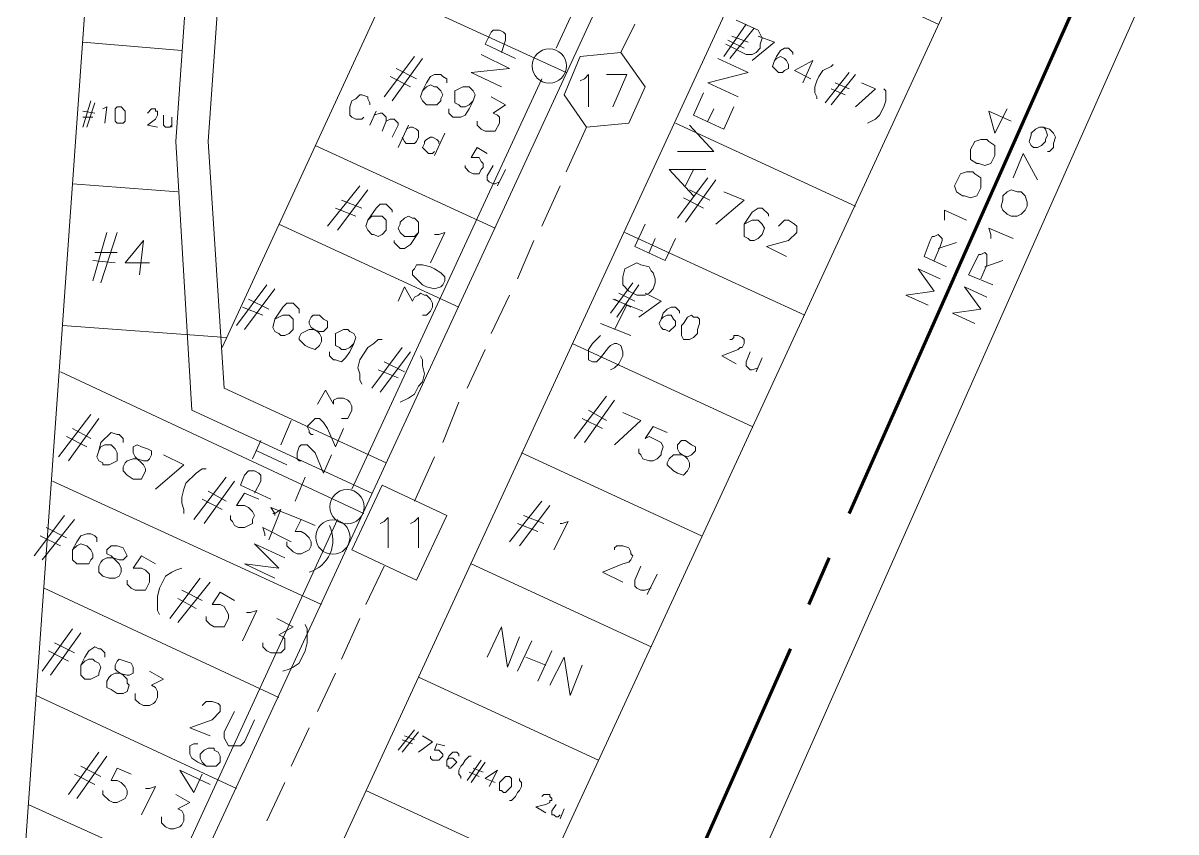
# Model space of a CAD drawing. Header units: millimetres. Extents: x 3.6 to 37.8, y 0.6 to 28.7.
# Drawn here: x 17.514 to 19.891, y 6.372 to 8.04 of the extents above; entities that cross this region are included whole.
import ezdxf

# ---------------------------------------------------------------- set-up
doc = ezdxf.new("R2010")
doc.units = ezdxf.units.MM
for name, color, linetype in [('PDF_0', 7, 'Continuous'), ('PDF_S45$BOUNDARY-NODE', 3, 'Continuous'), ('PDF_S45$NAME-ROAD', 7, 'Continuous'), ('PDF_S45$Passives-TapOffs', 7, 'Continuous'), ('PDF_S45$POLE', 7, 'Continuous'), ('PDF_S45$strand', 7, 'Continuous'), ('PDF_S45$Symbols-EndOfLine', 7, 'Continuous')]:
    doc.layers.add(name, color=color, linetype=linetype)
for name, color, linetype, true_color in [('PDF_S45$Actives-NodeReceiver', 104, 'Continuous', 0x009525), ('PDF_S45$Cable-565', 23, 'Continuous', 0xdd8a6e), ('PDF_S45$LOTS', 254, 'Continuous', 0xdcdcdc), ('PDF_S45$ROAD', 8, 'Continuous', 0x808080), ('PDF_S45$SDU', 157, 'Continuous', 0x396472), ('PDF_S45$STREAM', 132, 'Continuous', 0x00dddd)]:
    doc.layers.add(name, color=color, linetype=linetype, true_color=true_color)

msp = doc.modelspace()

# ---------------------------------------------------------------- linework, layer by layer
at = {"layer": 'PDF_0', "lineweight": 9}
msp.add_lwpolyline([(26.1102, 20.8184), (22.987, 14.0424), (22.1863, 13.7755), (21.9612, 13.2876), (21.3357, 11.9241), (21.048, 11.6739), (21.0772, 11.3236), (21.244, 9.5348), (20.1723, 9.4139), (20.0639, 9.1804), (19.5927, 9.1387), (19.551, 9.0428), (19.4051, 8.73), (19.3634, 8.6424), (19.6219, 8.5215), (20.0347, 8.5674), (19.7637, 7.9586), (18.7921, 5.7694)], dxfattribs=at)
at = {"layer": 'PDF_S45$Actives-NodeReceiver', "lineweight": 18}
for points in [[(19.5427, 7.8627), (19.5177, 7.8127), (19.5051, 7.8585), (19.551, 7.8377)], [(19.6177, 7.8252), (19.6302, 7.821), (19.6386, 7.8127), (19.6428, 7.8043), (19.6386, 7.7918), (19.6386, 7.7835), (19.6302, 7.7751), (19.6261, 7.7751)], [(19.5552, 7.7209), (19.576, 7.771), (19.6052, 7.7167)], [(19.4134, 7.6333), (19.4134, 7.6542), (19.4593, 7.6333)], [(19.5093, 7.5958), (19.5093, 7.6042), (19.5051, 7.6167), (19.5552, 7.5958)], [(19.4176, 7.5374), (19.3717, 7.5583), (19.3842, 7.5916), (19.3884, 7.6), (19.3926, 7.6), (19.4009, 7.6042), (19.4092, 7.5958), (19.4092, 7.5916), (19.4051, 7.5791), (19.3926, 7.55)], [(19.4384, 7.5875), (19.4009, 7.575)], [(19.5135, 7.4999), (19.4634, 7.5208), (19.4843, 7.5625), (19.4885, 7.5625), (19.4968, 7.5666), (19.501, 7.5625), (19.501, 7.5416), (19.4885, 7.5124)], [(19.5343, 7.55), (19.4968, 7.5374)], [(19.3801, 7.4582), (19.3342, 7.4791), (19.3926, 7.4874), (19.3592, 7.5333), (19.4051, 7.5124)], [(19.476, 7.4207), (19.4301, 7.4415), (19.4885, 7.4499), (19.4551, 7.4957), (19.501, 7.4749)]]:
    msp.add_lwpolyline(points, dxfattribs=at)
for points in [[(19.6219, 7.821), (19.6261, 7.8085), (19.6219, 7.8001), (19.6219, 7.796), (19.6136, 7.7876), (19.6052, 7.7835), (19.5969, 7.7835), (19.5927, 7.7876), (19.5885, 7.796), (19.5927, 7.8085), (19.5927, 7.8127), (19.6011, 7.821), (19.6094, 7.8252), (19.6177, 7.8252)], [(19.4676, 7.7793), (19.476, 7.796), (19.4885, 7.8001), (19.501, 7.8001), (19.5051, 7.796), (19.5177, 7.7876), (19.5177, 7.7668), (19.5093, 7.7501), (19.4968, 7.7459), (19.4843, 7.7501), (19.4801, 7.7501), (19.4676, 7.7584)], [(19.4343, 7.7042), (19.4468, 7.7293), (19.4593, 7.7334), (19.4718, 7.7334), (19.476, 7.7293), (19.4885, 7.7209), (19.4885, 7.7001), (19.4801, 7.6834), (19.4676, 7.6792), (19.4551, 7.6834), (19.4509, 7.6834), (19.4384, 7.6917)], [(19.5343, 7.675), (19.5343, 7.6834), (19.5427, 7.6917), (19.551, 7.6959), (19.5635, 7.6917), (19.5719, 7.6917), (19.5802, 7.6834), (19.5844, 7.6709), (19.5844, 7.6625), (19.5802, 7.6542), (19.5719, 7.6459), (19.5635, 7.6417), (19.551, 7.6417), (19.5427, 7.6459), (19.5343, 7.6542), (19.5302, 7.6625)]]:
    msp.add_lwpolyline(points, close=True, dxfattribs=at)
at = {"layer": 'PDF_S45$BOUNDARY-NODE', "lineweight": 60}
for points in [[(19.2174, 7.0287), (19.6511, 8.0045), (19.8387, 8.4256), (19.5677, 8.3964), (19.576, 8.4131), (19.2049, 8.5841), (19.2925, 8.7759), (19.4384, 9.0928), (19.5135, 9.2471), (19.9805, 9.2929), (20.0889, 9.5223), (21.1147, 9.639), (21.0522, 10.3229)], [(19.1757, 6.937), (19.134, 6.8411)], [(18.8964, 5.0939), (18.6628, 5.7736), (19.0965, 6.7493)]]:
    msp.add_lwpolyline(points, dxfattribs=at)
at = {"layer": 'PDF_S45$Cable-565', "lineweight": 13}
for points in [[(18.7462, 7.9794), (18.7754, 8.0378)], [(18.6337, 7.7334), (18.6754, 7.8252)], [(18.5836, 7.6208), (18.6211, 7.7042)], [(18.5336, 7.5124), (18.5669, 7.5916)], [(18.4794, 7.3998), (18.5169, 7.4791)], [(18.4293, 7.2873), (18.4669, 7.3665)], [(18.3793, 7.1747), (18.4127, 7.2581)], [(18.3209, 7.0537), (18.3626, 7.1455)], [(18.2208, 6.8411), (18.2584, 6.9203)], [(18.1708, 6.7285), (18.2083, 6.8119)], [(18.1208, 6.6201), (18.1583, 6.6993)], [(18.0666, 6.5075), (18.1041, 6.5867)], [(18.0165, 6.3949), (18.054, 6.4741)]]:
    msp.add_lwpolyline(points, dxfattribs=at)
at = {"layer": 'PDF_S45$LOTS', "lineweight": 0}
for points in [[(17.9248, 7.3706), (19.8888, 11.6239)], [(17.7121, 4.4017), (17.8914, 4.7687), (19.6255, 8.5219)], [(19.4009, 8.0378), (19.0298, 8.2088)], [(18.2625, 8.1087), (18.6337, 7.9377)], [(17.8414, 7.9836), (17.6371, 8.0003)], [(19.2299, 7.6625), (18.8588, 7.8335)], [(18.1166, 7.7876), (18.4877, 7.6167)], [(17.833, 7.6917), (17.6162, 7.7084)], [(18.0415, 7.625), (18.4127, 7.454)], [(19.1257, 7.4374), (18.7546, 7.6083)], [(17.5954, 7.4165), (17.9331, 7.3915)], [(19.0173, 7.208), (18.6462, 7.379)], [(17.5912, 7.3206), (18.2167, 7.0287)], [(18.913, 6.9829), (18.5419, 7.1538)], [(17.5745, 7.0954), (18.1291, 6.8411)], [(18.8088, 6.7535), (18.4377, 6.9245)], [(17.5578, 6.8744), (18.0415, 6.6493)], [(18.7004, 6.52), (18.3293, 6.691)], [(17.5412, 6.6534), (17.954, 6.4616)], [(18.592, 6.2865), (18.2208, 6.4575)], [(17.5245, 6.4283), (17.8664, 6.274)]]:
    msp.add_lwpolyline(points, dxfattribs=at)
at = {"layer": 'PDF_S45$NAME-ROAD', "lineweight": 9}
for points in [[(18.9839, 8.0462), (19.0298, 8.0253), (19.0381, 8.0086), (19.034, 7.9961), (19.034, 7.9878), (19.0256, 7.9794), (19.0173, 7.9753), (19.0048, 7.9753), (18.9631, 7.9961)], [(18.9881, 7.8877), (18.9255, 7.9169), (19.0089, 7.9377), (18.9464, 7.9669)], [(18.9797, 7.8669), (18.9589, 7.821), (18.8964, 7.8502), (18.9172, 7.896)], [(18.9381, 7.8627), (18.9255, 7.8377)], [(18.888, 7.8293), (18.9381, 7.7751), (18.863, 7.7751)], [(18.8964, 7.6834), (18.8463, 7.7376), (18.9214, 7.7376)], [(18.8964, 7.7376), (18.8797, 7.7042)], [(18.8588, 7.5958), (18.838, 7.55), (18.7754, 7.5791), (18.7963, 7.625)], [(18.8171, 7.5958), (18.8046, 7.5666)], [(18.7921, 7.4457), (18.7296, 7.4707)], [(18.7587, 7.4582), (18.7337, 7.4082)], [(18.7671, 7.3957), (18.7045, 7.4207)], [(18.7254, 7.3248), (18.7337, 7.3289), (18.7421, 7.3373), (18.7504, 7.354), (18.7504, 7.3623), (18.7462, 7.3748), (18.7379, 7.379), (18.7337, 7.379), (18.7254, 7.3748), (18.7212, 7.3706), (18.7045, 7.3498), (18.6962, 7.3415), (18.6879, 7.3415), (18.6795, 7.3456), (18.6795, 7.3665), (18.6879, 7.379), (18.7045, 7.3957)]]:
    msp.add_lwpolyline(points, dxfattribs=at)
msp.add_lwpolyline([(18.7504, 7.5166), (18.7546, 7.5333), (18.7796, 7.5458), (18.7879, 7.5416), (18.8046, 7.5374), (18.8088, 7.5291), (18.813, 7.5249), (18.8171, 7.5124), (18.8171, 7.5041), (18.813, 7.4916), (18.8046, 7.4832), (18.7963, 7.4791), (18.7796, 7.4791), (18.7629, 7.4874), (18.7504, 7.4999)], close=True, dxfattribs=at)
at = {"layer": 'PDF_S45$Passives-TapOffs', "lineweight": 9}
for points in [[(18.7629, 7.8335), (18.6754, 7.8252), (18.6295, 7.8919), (18.6628, 7.9711), (18.7462, 7.9794), (18.7963, 7.9086)], [(18.1917, 6.9537), (18.2542, 7.0871), (18.3876, 7.0246), (18.3251, 6.8911)]]:
    msp.add_lwpolyline(points, close=True, dxfattribs=at)
for points in [[(18.6628, 7.9211), (18.6712, 7.9252), (18.6795, 7.9336), (18.6795, 7.8669)], [(18.717, 7.9336), (18.7587, 7.9336), (18.7296, 7.8669)], [(18.25, 7.0079), (18.2584, 7.012), (18.2667, 7.0204), (18.2667, 6.9578)], [(18.3126, 7.0079), (18.3209, 7.012), (18.3293, 7.0204), (18.3293, 6.9578)]]:
    msp.add_lwpolyline(points, dxfattribs=at)
at = {"layer": 'PDF_S45$POLE', "lineweight": 0}
for points in [[(18.5294, 7.9669), (18.4669, 7.9961), (18.4794, 8.0211), (18.4835, 8.0253), (18.496, 8.0253), (18.5044, 8.0211), (18.5086, 8.017), (18.5086, 8.0045), (18.5002, 7.9794)], [(18.5002, 7.9086), (18.4377, 7.9377), (18.5169, 7.9461), (18.4585, 7.9753)], [(18.1208, 7.2539), (18.1374, 7.2831), (18.1541, 7.2539), (18.1541, 7.2622), (18.1625, 7.2664), (18.175, 7.2664), (18.1833, 7.2622), (18.1875, 7.2581), (18.1917, 7.2497), (18.1917, 7.2414), (18.1833, 7.2247), (18.1708, 7.2247)], [(18.0666, 7.2205), (18.0457, 7.1705)], [(18.1124, 7.1913), (18.1083, 7.1913), (18.1041, 7.1955), (18.1041, 7.1997), (18.0999, 7.208), (18.1166, 7.2247), (18.1249, 7.2247), (18.1333, 7.2164), (18.1416, 7.2039), (18.1583, 7.1663), (18.175, 7.2039)], [(18.004, 7.1788), (17.9873, 7.1413)], [(18.0582, 7.1288), (17.9957, 7.158)], [(18.0874, 7.1371), (18.0832, 7.1371), (18.0791, 7.1413), (18.0791, 7.1538), (18.0832, 7.1663), (18.0874, 7.1705), (18.0999, 7.1705), (18.1166, 7.1538), (18.1333, 7.1121), (18.15, 7.1496)], [(18.0249, 7.0579), (17.9623, 7.0871), (17.9706, 7.1079), (17.979, 7.1163), (17.9915, 7.1163), (17.9998, 7.1121), (18.004, 7.1079), (18.004, 7.0954), (17.9915, 7.0704)], [(18.0957, 7.1038), (18.0749, 7.0537)], [(18.0332, 7.0246), (18.0332, 7.0287), (18.0249, 7.0412), (18.0874, 7.0162)], [(18.0123, 6.9829), (18.0123, 6.987), (18.0082, 6.9995), (18.0666, 6.9703)], [(18.0332, 6.8953), (17.9706, 6.9245), (18.0415, 6.9161), (17.9915, 6.9662), (18.054, 6.937)]]:
    msp.add_lwpolyline(points, dxfattribs=at)
for centre in [(18.5989, 7.9515), (18.1819, 7.0424), (18.1527, 6.9799)]:
    msp.add_circle(centre, 0.0354, dxfattribs=at)
at = {"layer": 'PDF_S45$ROAD', "lineweight": 0}
for points in [[(17.6996, 5.9154), (20.3349, 11.6155)], [(17.8706, 11.2945), (17.4953, 6.0071)]]:
    msp.add_lwpolyline(points, dxfattribs=at)
msp.add_lwpolyline([(17.3823, 4.5587, -0.407547), (17.366, 4.6061), (19.2841, 8.7592)], format="xyb", dxfattribs=at)
at = {"layer": 'PDF_S45$SDU', "lineweight": 0}
for points in [[(18.9589, 7.9711), (19.0048, 8.0378)], [(18.9714, 7.9669), (19.0214, 8.0295)], [(19.0089, 8.0003), (18.9756, 8.0128)], [(19.0298, 8.0128), (19.0631, 8.0003), (19.0173, 7.9628)], [(19.0006, 7.9878), (18.9672, 8.0045)], [(19.0631, 7.9628), (19.0673, 7.9711), (19.0757, 7.9836), (19.084, 7.9878), (19.0923, 7.9878), (19.1007, 7.9794), (19.1007, 7.9753)], [(18.2584, 7.8877), (18.3209, 7.9711)], [(18.275, 7.8794), (18.3376, 7.9669)], [(19.1382, 7.9252), (19.1048, 7.9419), (19.1424, 7.9628), (19.1215, 7.9169)], [(18.3251, 7.9252), (18.2834, 7.9461)], [(19.1507, 7.8835), (19.1507, 7.8877), (19.1465, 7.896), (19.1465, 7.9086), (19.1507, 7.9211), (19.1549, 7.9294), (19.1632, 7.9419), (19.1799, 7.9503), (19.1841, 7.9544)], [(18.3126, 7.9086), (18.2709, 7.9294)], [(18.3376, 7.9002), (18.3459, 7.9169), (18.3543, 7.9294), (18.3626, 7.9336), (18.3751, 7.9336), (18.3793, 7.9294), (18.3876, 7.9252), (18.3876, 7.9169)], [(19.1674, 7.8752), (19.2174, 7.9377)], [(19.1799, 7.871), (19.2299, 7.9336)], [(19.2174, 7.9044), (19.1882, 7.9169)], [(19.2424, 7.9169), (19.2716, 7.9044), (19.2299, 7.8669)], [(18.2167, 7.846), (18.2125, 7.8418), (18.2, 7.8418), (18.1917, 7.846), (18.1875, 7.8502), (18.1875, 7.8669), (18.1917, 7.8794), (18.2, 7.8835), (18.2083, 7.8919), (18.2125, 7.8919), (18.225, 7.8877), (18.225, 7.8835), (18.2292, 7.8752), (18.2292, 7.871)], [(19.2091, 7.8919), (19.1799, 7.9044)], [(19.2883, 7.9044), (19.2925, 7.9002), (19.2925, 7.8794), (19.2883, 7.8669), (19.28, 7.8502), (19.2716, 7.8418), (19.255, 7.8335)], [(17.6371, 7.8252), (17.6537, 7.8794)], [(17.6454, 7.8252), (17.6621, 7.8752)], [(18.4418, 7.8794), (18.4335, 7.8627), (18.4252, 7.8502), (18.4168, 7.846), (18.4001, 7.846), (18.3918, 7.8543), (18.3918, 7.8627)], [(18.4794, 7.8877), (18.5086, 7.871), (18.4835, 7.8543), (18.4919, 7.8502), (18.496, 7.846), (18.496, 7.8335), (18.4877, 7.8168), (18.4669, 7.8168), (18.4585, 7.821), (18.4502, 7.8293), (18.4502, 7.8377)], [(17.6621, 7.8543), (17.6371, 7.8585)], [(17.6579, 7.846), (17.6371, 7.846)], [(17.6788, 7.8627), (17.6871, 7.8669), (17.6829, 7.8335)], [(17.7705, 7.8543), (17.7788, 7.8627), (17.7872, 7.8627), (17.7872, 7.8585), (17.7913, 7.8585), (17.7913, 7.8502), (17.7872, 7.8418), (17.7705, 7.8293), (17.7913, 7.8252)], [(17.8205, 7.8293), (17.8164, 7.8252), (17.808, 7.8252), (17.8039, 7.8293), (17.8039, 7.8502)], [(17.8205, 7.8252), (17.8205, 7.846)], [(18.2292, 7.8293), (18.2417, 7.8585)], [(18.2375, 7.8502), (18.25, 7.8543), (18.2542, 7.8543), (18.2625, 7.846), (18.2625, 7.8377), (18.2542, 7.8168)], [(18.2625, 7.8377), (18.2709, 7.8418), (18.2792, 7.8418), (18.2876, 7.8335), (18.2876, 7.8293), (18.275, 7.8043)], [(18.2876, 7.7835), (18.3084, 7.8293)], [(18.3042, 7.821), (18.3126, 7.8252), (18.3167, 7.8252), (18.3251, 7.821), (18.3293, 7.8168), (18.3293, 7.8043), (18.3251, 7.796), (18.3209, 7.7918), (18.3042, 7.7918), (18.3001, 7.796), (18.2959, 7.8043)], [(18.3626, 7.7751), (18.3584, 7.771), (18.3501, 7.771), (18.3376, 7.7835), (18.3418, 7.7918), (18.3418, 7.796), (18.3459, 7.8001), (18.3543, 7.8043), (18.3584, 7.8043), (18.3668, 7.8001), (18.371, 7.796), (18.371, 7.7918)], [(18.3626, 7.7668), (18.3835, 7.8127)], [(18.4252, 7.7459), (18.4252, 7.7418), (18.4335, 7.7334), (18.4418, 7.7293), (18.4543, 7.7293), (18.4585, 7.7376), (18.4627, 7.7418), (18.4627, 7.7501), (18.4585, 7.7543), (18.4543, 7.7626), (18.4377, 7.7626), (18.4502, 7.7835), (18.471, 7.771)], [(18.496, 7.7126), (18.4877, 7.7084), (18.4835, 7.7084), (18.4752, 7.7126), (18.471, 7.7167), (18.471, 7.7251), (18.4835, 7.7459)], [(18.4919, 7.7042), (18.5086, 7.7376)], [(18.1416, 7.6208), (18.2083, 7.7042)], [(18.863, 7.6375), (18.9255, 7.7209)], [(18.8797, 7.6292), (18.9422, 7.7167)], [(18.1625, 7.6125), (18.225, 7.6959)], [(18.9172, 7.6584), (18.8755, 7.6792)], [(18.9297, 7.675), (18.888, 7.6959)], [(18.9589, 7.6917), (19.0006, 7.675), (18.9422, 7.625)], [(18.2, 7.6417), (18.1583, 7.6584)], [(18.2125, 7.6584), (18.1708, 7.675)], [(18.225, 7.6333), (18.2417, 7.6584), (18.25, 7.6667), (18.2625, 7.6667), (18.275, 7.6542), (18.275, 7.65)], [(19.0006, 7.625), (19.0173, 7.6333), (19.0298, 7.6333), (19.0381, 7.625), (19.0423, 7.6167), (19.0381, 7.6042), (19.0298, 7.5958), (19.0214, 7.5916), (19.0131, 7.5916), (19.0089, 7.5958), (19.0006, 7.6), (19.0006, 7.625), (19.0173, 7.65), (19.0298, 7.6584), (19.0381, 7.6584), (19.0506, 7.6459), (19.0506, 7.6417)], [(19.0715, 7.6208), (19.084, 7.6333), (19.0923, 7.6333), (19.1048, 7.625), (19.109, 7.6208), (19.109, 7.6083), (19.0923, 7.5916), (19.0465, 7.5791), (19.0882, 7.5583)], [(17.6579, 7.5083), (17.6871, 7.6083)], [(17.6746, 7.5041), (17.708, 7.6083)], [(18.3293, 7.6083), (18.3126, 7.5833), (18.3001, 7.575), (18.2917, 7.575), (18.2792, 7.5875), (18.2792, 7.5916)], [(18.3626, 7.6042), (18.371, 7.6042), (18.3835, 7.6083), (18.3543, 7.5458)], [(17.7747, 7.5458), (17.7246, 7.5458), (17.7622, 7.5916), (17.7538, 7.5208)], [(17.708, 7.5666), (17.6621, 7.5666)], [(17.7038, 7.5458), (17.6579, 7.55)], [(17.954, 7.4165), (18.0165, 7.4999)], [(17.9706, 7.4082), (18.0332, 7.4916)], [(18.7254, 7.4415), (18.7713, 7.5041)], [(18.7379, 7.4332), (18.7838, 7.4999)], [(18.0207, 7.4499), (17.979, 7.4707)], [(18.7671, 7.454), (18.7337, 7.4707)], [(18.7754, 7.4666), (18.7421, 7.4832)], [(18.7963, 7.4832), (18.8296, 7.4666), (18.7838, 7.4332)], [(18.0082, 7.4374), (17.9665, 7.454)], [(18.0332, 7.429), (18.0499, 7.4374), (18.0624, 7.4374), (18.0707, 7.429), (18.0707, 7.4082), (18.0624, 7.3998), (18.054, 7.3957), (18.0457, 7.3957), (18.0415, 7.3998), (18.0332, 7.404), (18.029, 7.4123), (18.0332, 7.429), (18.0499, 7.454), (18.0582, 7.4624), (18.0707, 7.4624), (18.0832, 7.4499), (18.0832, 7.4415)], [(18.8296, 7.429), (18.8338, 7.4415), (18.8421, 7.4499), (18.8505, 7.454), (18.8588, 7.454), (18.8672, 7.4457), (18.8672, 7.4415)], [(18.9839, 7.3373), (18.9547, 7.354), (18.9881, 7.3665), (18.9923, 7.3706), (18.9964, 7.3706), (19.0006, 7.379), (19.0006, 7.3873), (18.9964, 7.3915), (18.9881, 7.3957), (18.9797, 7.3957), (18.9797, 7.3915), (18.9756, 7.3873), (18.9714, 7.3873)], [(18.1958, 7.379), (18.1875, 7.3623), (18.1791, 7.3498), (18.1708, 7.3415), (18.1583, 7.3456), (18.1541, 7.3456), (18.1458, 7.354), (18.1458, 7.3623)], [(18.2125, 7.2956), (18.2083, 7.3039), (18.2083, 7.3164), (18.2042, 7.3289), (18.2083, 7.3456), (18.225, 7.3706), (18.2375, 7.379), (18.2459, 7.3873), (18.2542, 7.3873)], [(18.2333, 7.2873), (18.2959, 7.3706)], [(18.25, 7.2789), (18.3126, 7.3623)], [(18.3334, 7.354), (18.3376, 7.3456), (18.3376, 7.3331), (18.3418, 7.3164), (18.3376, 7.2998), (18.3293, 7.2914), (18.3209, 7.2747), (18.3084, 7.2664), (18.2917, 7.2581)], [(19.0298, 7.3289), (19.0173, 7.3248), (19.0131, 7.3248), (19.0048, 7.3331), (19.0048, 7.3415), (19.0131, 7.3623)], [(19.0256, 7.3206), (19.0381, 7.3498)], [(18.2876, 7.3081), (18.2459, 7.3248)], [(18.3001, 7.3206), (18.2584, 7.3415)], [(18.6503, 7.183), (18.717, 7.2706)], [(18.6712, 7.1747), (18.7337, 7.2622)], [(17.587, 7.1455), (17.6537, 7.233)], [(18.717, 7.2205), (18.6795, 7.2414)], [(18.7504, 7.2372), (18.7879, 7.2205), (18.7337, 7.1705)], [(17.6079, 7.1371), (17.6704, 7.2247)], [(17.6537, 7.183), (17.6162, 7.2039)], [(18.7087, 7.2039), (18.667, 7.2247)], [(18.7838, 7.1622), (18.7838, 7.1538), (18.7879, 7.1496), (18.7921, 7.1413), (18.8046, 7.1371), (18.813, 7.1371), (18.8213, 7.1413), (18.8296, 7.1496), (18.8296, 7.1538), (18.8338, 7.1663), (18.8296, 7.1747), (18.8046, 7.1872), (18.7963, 7.183), (18.813, 7.208), (18.8421, 7.1955)], [(17.6454, 7.1663), (17.6037, 7.1872)], [(17.6704, 7.158), (17.6746, 7.1747), (17.6954, 7.1955), (17.708, 7.1913), (17.7121, 7.1913), (17.7205, 7.183), (17.7205, 7.1747)], [(17.8039, 7.1496), (17.8456, 7.1288), (17.7872, 7.0788)], [(17.8456, 7.0287), (17.8456, 7.0371), (17.8414, 7.0496), (17.8414, 7.0621), (17.8456, 7.0788), (17.8497, 7.0913), (17.8706, 7.1121), (17.8831, 7.1205), (17.8914, 7.1205)], [(17.8664, 7.0162), (17.9331, 7.1038)], [(17.8873, 7.0079), (17.9498, 7.0954)], [(17.9331, 7.0537), (17.8956, 7.0746)], [(17.9415, 7.0246), (17.9415, 7.0162), (17.9456, 7.012), (17.9498, 7.0037), (17.9581, 6.9995), (17.9706, 6.9995), (17.9873, 7.0079), (17.9873, 7.0162), (17.9915, 7.0246), (17.9873, 7.0329), (17.979, 7.0412), (17.9706, 7.0454), (17.954, 7.0454), (17.9706, 7.0704), (17.9998, 7.0579)], [(17.9248, 7.0371), (17.8831, 7.0579)], [(18.029, 7.0287), (18.0332, 7.0287), (18.0457, 7.0371), (18.0207, 6.9745)], [(18.5169, 6.9703), (18.5836, 7.0537)], [(18.5377, 6.962), (18.6003, 7.0454)], [(17.537, 6.9412), (17.5995, 7.0246)], [(17.5537, 6.9328), (17.6204, 7.0162)], [(18.0582, 6.9703), (18.0582, 6.962), (18.0707, 6.9495), (18.0791, 6.9453), (18.0874, 6.9453), (18.1041, 6.9537), (18.1083, 6.962), (18.1083, 6.9703), (18.1041, 6.9787), (18.0957, 6.987), (18.0874, 6.9912), (18.0749, 6.9912), (18.0874, 7.0162), (18.1166, 7.0037)], [(18.5878, 7.0079), (18.5461, 7.0246)], [(18.6211, 7.0079), (18.6253, 7.0079), (18.6378, 7.012), (18.6086, 6.9537)], [(17.6037, 6.9787), (17.562, 6.9995)], [(18.5753, 6.9912), (18.5336, 7.0079)], [(17.5912, 6.962), (17.5495, 6.9829)], [(17.6162, 6.9537), (17.6246, 6.9703), (17.6329, 6.9829), (17.6454, 6.987), (17.6537, 6.987), (17.6621, 6.9829), (17.6663, 6.9787), (17.6663, 6.9703)], [(17.7288, 6.8911), (17.7288, 6.8828), (17.7371, 6.8744), (17.7455, 6.8703), (17.7663, 6.8703), (17.7747, 6.8869), (17.7747, 6.9036), (17.7663, 6.912), (17.758, 6.9161), (17.7413, 6.9161), (17.758, 6.9412), (17.7872, 6.9245)], [(18.7337, 6.9537), (18.7337, 6.9578), (18.7379, 6.962), (18.7504, 6.962), (18.7629, 6.9578), (18.7671, 6.9495), (18.7671, 6.9453), (18.7713, 6.9412), (18.7671, 6.9328), (18.7629, 6.9286), (18.7504, 6.9245), (18.7087, 6.9078), (18.7504, 6.8869)], [(18.8088, 6.8744), (18.7963, 6.8703), (18.7879, 6.8703), (18.7796, 6.8744), (18.7754, 6.8786), (18.7754, 6.8911), (18.7879, 6.9203)], [(17.7955, 6.8202), (17.7913, 6.8286), (17.7913, 6.8578), (17.7955, 6.8744), (17.808, 6.8995), (17.8205, 6.9078), (17.8289, 6.912), (17.8414, 6.9161)], [(17.8164, 6.8119), (17.8789, 6.8953)], [(18.8004, 6.8619), (18.8213, 6.9036)], [(17.833, 6.8036), (17.8998, 6.8869)], [(17.8831, 6.8494), (17.8414, 6.8703)], [(17.8706, 6.8327), (17.833, 6.8536)], [(17.8914, 6.8161), (17.8914, 6.8077), (17.8998, 6.7994), (17.9081, 6.7952), (17.929, 6.7952), (17.9373, 6.8119), (17.9373, 6.8202), (17.929, 6.8369), (17.9206, 6.8411), (17.9039, 6.8411), (17.9206, 6.8661), (17.9498, 6.8494)], [(17.9748, 6.8244), (17.9832, 6.8244), (17.9957, 6.8286), (17.9665, 6.766)], [(18.0374, 6.8119), (18.0707, 6.7952), (18.0415, 6.7785), (18.0499, 6.7744), (18.054, 6.7702), (18.054, 6.7493), (18.0457, 6.741), (18.0249, 6.741), (18.0165, 6.7452), (18.0082, 6.7535), (18.0082, 6.7619)], [(18.0957, 6.7994), (18.0999, 6.791), (18.0999, 6.7619), (18.0957, 6.7452), (18.0832, 6.7202), (18.0707, 6.7118), (18.0624, 6.7076), (18.0499, 6.7035)], [(17.5537, 6.7035), (17.6162, 6.791)], [(17.5703, 6.6951), (17.6329, 6.7827)], [(18.471, 6.7327), (18.5002, 6.7952), (18.5127, 6.7118), (18.5377, 6.7744)], [(17.6204, 6.741), (17.5787, 6.7619)], [(17.6329, 6.716), (17.6412, 6.7327), (17.6496, 6.7452), (17.6621, 6.7535), (17.6704, 6.7493), (17.6746, 6.7493), (17.6829, 6.741), (17.6829, 6.7327)], [(18.5336, 6.7035), (18.5628, 6.766)], [(17.6079, 6.7243), (17.5662, 6.7452)], [(18.592, 6.716), (18.5503, 6.7327)], [(18.5753, 6.6826), (18.6045, 6.7452)], [(18.6003, 6.6743), (18.6295, 6.7327), (18.642, 6.6534), (18.667, 6.716)], [(17.7747, 6.7035), (17.8039, 6.6868), (17.7788, 6.6743), (17.7872, 6.6701), (17.7913, 6.6618), (17.7913, 6.6493), (17.7872, 6.6409), (17.783, 6.6368), (17.7747, 6.6326), (17.7622, 6.6326), (17.7538, 6.6368), (17.7455, 6.6451), (17.7455, 6.6576)], [(17.8831, 6.6326), (17.8914, 6.6409), (17.9039, 6.6409), (17.9164, 6.6368), (17.9206, 6.6326), (17.9206, 6.6201), (17.9039, 6.6034), (17.8581, 6.5867), (17.8998, 6.57)], [(17.9915, 6.6034), (17.9706, 6.5575), (17.9623, 6.5492), (17.9373, 6.5492), (17.929, 6.5659), (17.929, 6.5784), (17.9498, 6.6201)], [(18.2876, 6.5409), (18.3209, 6.5826)], [(18.2959, 6.5367), (18.3293, 6.5784)], [(18.3167, 6.5534), (18.2959, 6.5617)], [(18.3209, 6.5617), (18.3001, 6.57)], [(18.3376, 6.57), (18.3584, 6.5575), (18.3293, 6.5367)], [(17.6079, 6.4491), (17.6704, 6.5367)], [(18.3543, 6.5283), (18.3543, 6.5242), (18.3584, 6.52), (18.371, 6.52), (18.3793, 6.5283), (18.3793, 6.5325), (18.371, 6.5409), (18.3626, 6.5409), (18.3668, 6.5534), (18.3835, 6.5492)], [(18.3876, 6.52), (18.3918, 6.5283), (18.4001, 6.5367), (18.4085, 6.5367), (18.4127, 6.5325), (18.4127, 6.5283)], [(17.6246, 6.4408), (17.6871, 6.5283)], [(18.4168, 6.4825), (18.4168, 6.4866), (18.4127, 6.4908), (18.4127, 6.4992), (18.4168, 6.5075), (18.421, 6.5117), (18.4252, 6.52), (18.4335, 6.5283), (18.4377, 6.5283)], [(18.4293, 6.4783), (18.4585, 6.52)], [(18.4377, 6.4741), (18.4669, 6.5158)], [(17.6621, 6.47), (17.6204, 6.4908)], [(17.6746, 6.4866), (17.6329, 6.5075)], [(17.6788, 6.4575), (17.6788, 6.4491), (17.6913, 6.4366), (17.6996, 6.4324), (17.708, 6.4324), (17.7246, 6.4408), (17.7288, 6.4491), (17.7288, 6.4575), (17.7246, 6.4658), (17.7163, 6.4741), (17.708, 6.4783), (17.6954, 6.4783), (17.708, 6.5033), (17.7371, 6.4908)], [(18.4543, 6.4866), (18.4335, 6.495)], [(18.4627, 6.495), (18.4418, 6.5033)], [(18.4877, 6.4741), (18.4669, 6.4825), (18.4919, 6.4992), (18.4752, 6.4658)], [(17.7663, 6.4616), (17.7747, 6.4616), (17.7872, 6.4658), (17.758, 6.4074)], [(18.5377, 6.4825), (18.5377, 6.4783), (18.5419, 6.4741), (18.5419, 6.4658), (18.5377, 6.4575), (18.5336, 6.4533), (18.5294, 6.4449), (18.5211, 6.4366), (18.5169, 6.4366)], [(17.8289, 6.4491), (17.8581, 6.4324), (17.833, 6.4199), (17.8414, 6.4158), (17.8456, 6.4074), (17.8456, 6.3949), (17.8414, 6.3866), (17.8372, 6.3824), (17.8247, 6.3782), (17.8164, 6.3782), (17.808, 6.3824), (17.7997, 6.3907), (17.7997, 6.4032)], [(18.5836, 6.4449), (18.5878, 6.4491), (18.6003, 6.4491), (18.6003, 6.4449), (18.6045, 6.4408), (18.6045, 6.4366), (18.6003, 6.4366), (18.6003, 6.4324), (18.592, 6.4283), (18.5711, 6.4241), (18.592, 6.4116)], [(18.6211, 6.4074), (18.617, 6.4032), (18.6128, 6.4032), (18.6086, 6.4074), (18.6045, 6.4074), (18.6045, 6.4158), (18.6128, 6.4283)], [(18.6211, 6.3991), (18.6295, 6.4199)]]:
    msp.add_lwpolyline(points, dxfattribs=at)
for points in [[(19.0673, 7.9669), (19.0757, 7.9711), (19.084, 7.9669), (19.0882, 7.9628), (19.0923, 7.9544), (19.0923, 7.9461), (19.084, 7.9419), (19.0798, 7.9377), (19.0715, 7.9377), (19.059, 7.9503), (19.0631, 7.9628)], [(18.3459, 7.9086), (18.3543, 7.9127), (18.3626, 7.9086), (18.3668, 7.9086), (18.3751, 7.9002), (18.3793, 7.8919), (18.3751, 7.8835), (18.3751, 7.8794), (18.3668, 7.871), (18.3459, 7.871), (18.3376, 7.8794), (18.3334, 7.8877), (18.3376, 7.9002)], [(18.4335, 7.871), (18.4252, 7.8669), (18.4168, 7.8669), (18.4127, 7.871), (18.4043, 7.8752), (18.4043, 7.9002), (18.421, 7.9086), (18.4335, 7.9086), (18.4418, 7.9002), (18.446, 7.8919), (18.4418, 7.8794)], [(17.7163, 7.8669), (17.7246, 7.8585), (17.7246, 7.8377), (17.7205, 7.8335), (17.708, 7.8335), (17.7038, 7.8377), (17.7038, 7.8627), (17.708, 7.8669)], [(18.2333, 7.6417), (18.2542, 7.6417), (18.2625, 7.6333), (18.2625, 7.6125), (18.2542, 7.6042), (18.2459, 7.6), (18.2375, 7.6042), (18.2333, 7.6042), (18.225, 7.6125), (18.2208, 7.6208), (18.225, 7.6333)], [(18.3209, 7.6), (18.3001, 7.6), (18.2917, 7.6083), (18.2876, 7.6167), (18.2917, 7.625), (18.2917, 7.6292), (18.3001, 7.6375), (18.3084, 7.6417), (18.3167, 7.6375), (18.3209, 7.6375), (18.3293, 7.6292), (18.3293, 7.6083)], [(18.1249, 7.4374), (18.1333, 7.429), (18.1416, 7.4249), (18.1416, 7.4123), (18.1333, 7.404), (18.1249, 7.404), (18.1124, 7.4082), (18.1041, 7.4082), (18.0874, 7.3998), (18.0832, 7.3915), (18.0832, 7.3873), (18.0957, 7.3748), (18.1041, 7.3706), (18.1166, 7.3665), (18.1249, 7.3748), (18.1291, 7.3832), (18.1291, 7.3915), (18.1249, 7.3998), (18.1208, 7.404), (18.1083, 7.4123), (18.1041, 7.4207), (18.1041, 7.4249), (18.1083, 7.4332), (18.1124, 7.4374)], [(18.8338, 7.4332), (18.8421, 7.4374), (18.8505, 7.4374), (18.8547, 7.429), (18.8588, 7.4249), (18.8588, 7.4165), (18.8463, 7.404), (18.838, 7.4082), (18.8338, 7.4082), (18.8296, 7.4123), (18.8255, 7.4207), (18.8296, 7.429)], [(18.8964, 7.4332), (18.9047, 7.4332), (18.9089, 7.429), (18.9089, 7.4207), (18.9047, 7.4082), (18.9047, 7.3998), (18.8964, 7.3915), (18.888, 7.3873), (18.8755, 7.3873), (18.8713, 7.3957), (18.8713, 7.4165), (18.8755, 7.4207), (18.8838, 7.4332), (18.8922, 7.4374)], [(18.1875, 7.3706), (18.1791, 7.3665), (18.1708, 7.3665), (18.1666, 7.3706), (18.1583, 7.3748), (18.1583, 7.3998), (18.175, 7.4082), (18.1833, 7.4082), (18.1875, 7.404), (18.1958, 7.3998), (18.2, 7.3915), (18.1958, 7.379)], [(18.8797, 7.1788), (18.8922, 7.1705), (18.9005, 7.1663), (18.9005, 7.158), (18.8922, 7.1496), (18.8838, 7.1455), (18.8713, 7.1496), (18.8547, 7.1496), (18.8463, 7.1413), (18.8421, 7.133), (18.8421, 7.1288), (18.8547, 7.1163), (18.863, 7.1121), (18.8755, 7.1079), (18.8838, 7.1163), (18.888, 7.1246), (18.888, 7.133), (18.8838, 7.1413), (18.8797, 7.1455), (18.8672, 7.1538), (18.863, 7.1622), (18.863, 7.1705), (18.8713, 7.1788)], [(17.6746, 7.1663), (17.6829, 7.1705), (17.6954, 7.1705), (17.7038, 7.1622), (17.708, 7.1538), (17.708, 7.1371), (17.6913, 7.1288), (17.6788, 7.1288), (17.6788, 7.133), (17.6704, 7.1371), (17.6663, 7.1455), (17.6704, 7.158)], [(17.758, 7.1663), (17.7705, 7.1622), (17.7788, 7.158), (17.7788, 7.1496), (17.7747, 7.1413), (17.7705, 7.1371), (17.7622, 7.1371), (17.7496, 7.1413), (17.7413, 7.1413), (17.7288, 7.1371), (17.7246, 7.133), (17.7205, 7.1246), (17.7205, 7.1163), (17.7288, 7.1079), (17.7413, 7.0996), (17.758, 7.0996), (17.7663, 7.1163), (17.7663, 7.1205), (17.7622, 7.1288), (17.7455, 7.1455), (17.7413, 7.1538), (17.7413, 7.1663), (17.7496, 7.1705)], [(17.6246, 6.962), (17.6329, 6.9662), (17.6454, 6.962), (17.6537, 6.9537), (17.6579, 6.9453), (17.6579, 6.937), (17.6537, 6.9328), (17.6496, 6.9245), (17.6246, 6.9245), (17.6162, 6.9328), (17.6162, 6.9537)], [(17.708, 6.962), (17.7205, 6.9578), (17.7288, 6.9412), (17.7205, 6.9328), (17.7121, 6.9328), (17.6996, 6.937), (17.6871, 6.937), (17.6788, 6.9328), (17.6746, 6.9286), (17.6704, 6.9203), (17.6704, 6.9078), (17.6788, 6.8995), (17.6913, 6.8953), (17.7038, 6.8953), (17.7121, 6.8995), (17.7163, 6.9078), (17.7163, 6.9161), (17.7121, 6.9245), (17.6954, 6.9412), (17.6871, 6.9453), (17.6871, 6.9537), (17.6954, 6.962)], [(17.6412, 6.7243), (17.6496, 6.7285), (17.6579, 6.7285), (17.6621, 6.7243), (17.6704, 6.7202), (17.6746, 6.7118), (17.6704, 6.6993), (17.6704, 6.6951), (17.6537, 6.6868), (17.6412, 6.6868), (17.6329, 6.6951), (17.6329, 6.716)], [(17.7121, 6.7285), (17.7371, 6.7202), (17.7413, 6.7118), (17.7413, 6.6993), (17.733, 6.6951), (17.7288, 6.6951), (17.7121, 6.6993), (17.7038, 6.6993), (17.6954, 6.6951), (17.6913, 6.691), (17.6871, 6.6826), (17.6871, 6.6701), (17.6954, 6.6659), (17.708, 6.6576), (17.7205, 6.6576), (17.7288, 6.6618), (17.733, 6.6743), (17.7288, 6.6785), (17.7288, 6.6868), (17.7205, 6.6951), (17.708, 6.7035), (17.7038, 6.7076), (17.7038, 6.716), (17.708, 6.7243)], [(18.3918, 6.5242), (18.4001, 6.5242), (18.4085, 6.5158), (18.396, 6.5033), (18.3918, 6.5033), (18.3918, 6.5075), (18.3876, 6.5075), (18.3876, 6.52)], [(18.5086, 6.4866), (18.5169, 6.4866), (18.5211, 6.4825), (18.5211, 6.4658), (18.5086, 6.4533), (18.5044, 6.4533), (18.5002, 6.4575), (18.496, 6.4575), (18.496, 6.4741)]]:
    msp.add_lwpolyline(points, close=True, dxfattribs=at)
msp.add_arc((18.0844, 6.9734), 0.0685, 286.7378, 26.2651, dxfattribs=at)
at = {"layer": 'PDF_S45$strand', "color": 254, "lineweight": 0, "true_color": 0xdcdcdc}
for points in [[(19.0173, 8.8634), (18.6128, 7.9878)], [(18.5836, 7.9252), (18.1917, 7.0788)], [(18.1625, 7.0162), (17.5453, 5.6735)]]:
    msp.add_lwpolyline(points, dxfattribs=at)
at = {"layer": 'PDF_S45$strand', "lineweight": 0}
for points in [[(18.3167, 7.5291), (18.3209, 7.5333), (18.3251, 7.5416), (18.3376, 7.5416), (18.3543, 7.5374), (18.3626, 7.5333), (18.3751, 7.5249), (18.3835, 7.5166), (18.3835, 7.5083), (18.3793, 7.4999), (18.3751, 7.4957), (18.3626, 7.4916), (18.3459, 7.4957), (18.3376, 7.4999), (18.3167, 7.5208)], [(17.8831, 6.5158), (17.8789, 6.5242), (17.8789, 6.5325), (17.8873, 6.5409), (17.8956, 6.545), (17.9081, 6.545), (17.9081, 6.5409), (17.9164, 6.5367), (17.9206, 6.5283), (17.9206, 6.5158), (17.9123, 6.5075), (17.8914, 6.5075)]]:
    msp.add_lwpolyline(points, close=True, dxfattribs=at)
for points in [[(18.2876, 7.4666), (18.3001, 7.4957), (18.3167, 7.4666), (18.3209, 7.4749), (18.3293, 7.4791), (18.3334, 7.4832), (18.3418, 7.4791), (18.3459, 7.4791), (18.3543, 7.4707), (18.3584, 7.4624), (18.3584, 7.454), (18.3543, 7.4457), (18.3459, 7.4374), (18.3376, 7.4374)], [(17.8914, 6.5075), (17.8747, 6.5158), (17.8622, 6.5242), (17.8581, 6.5325), (17.8581, 6.5492), (17.8664, 6.5534), (17.8747, 6.5534)], [(17.8831, 6.4908), (17.8664, 6.4533), (17.8372, 6.4992), (17.8998, 6.47)]]:
    msp.add_lwpolyline(points, dxfattribs=at)
at = {"layer": 'PDF_S45$STREAM', "lineweight": 0}
for points in [[(18.2625, 7.133), (17.929, 7.2873), (17.8956, 7.796), (18.0332, 9.7433), (18.3209, 10.5064), (18.7296, 11.4946)], [(18.2333, 7.0704), (17.8622, 7.2414), (17.8289, 7.796), (17.9665, 9.76), (18.2542, 10.5314), (18.6503, 11.4779)]]:
    msp.add_lwpolyline(points, dxfattribs=at)
at = {"layer": 'PDF_S45$Symbols-EndOfLine', "color": 15, "lineweight": 0, "true_color": 0x954a4a}
msp.add_circle((17.3938, 6.2585), 0.1355, dxfattribs=at)

doc.saveas('drawing.dxf')
